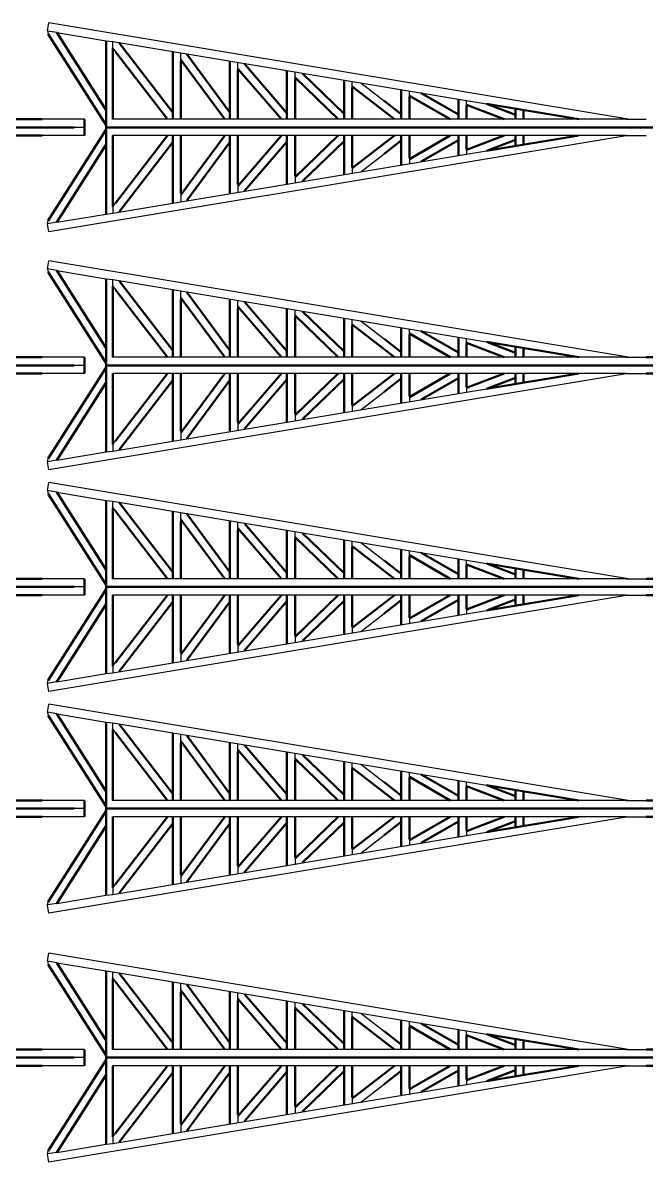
# Model space of a CAD drawing. Header units: centimetres. Extents: x 101 to 201, y 97 to 167.
# Drawn here: x 117.9 to 123.17, y 114.88 to 124.53 of the extents above; entities that cross this region are included whole.
import ezdxf

# ---------------------------------------------------------------- set-up
doc = ezdxf.new("R2010")
doc.units = ezdxf.units.CM
doc.layers.add('corte', color=1, linetype='Continuous')
doc.layers.add('grabado', color=5, linetype='Continuous')

msp = doc.modelspace()

# ---------------------------------------------------------------- linework, layer by layer
at = {"layer": 'corte'}
for p, q in [((118.1046, 124.4621), (118.1159, 124.5298)), ((123.0201, 123.7124), (118.1159, 124.5298)), ((118.1046, 124.4621), (118.1113, 124.4336)), ((118.105, 124.4601), (118.1051, 124.4601)), ((118.4169, 123.7124), (118.0598, 123.7124)), ((118.4169, 123.6438), (118.329, 123.6438)), ((118.4169, 123.7096), (118.4169, 123.7124)), ((118.4169, 123.6466), (118.4169, 123.641)), ((118.601, 123.6618), (118.601, 123.667)), ((118.601, 123.6259), (118.601, 123.6206)), ((120.0865, 123.7124), (120.0751, 123.7124)), ((120.2004, 123.7124), (120.1976, 123.7124)), ((123.0031, 123.7124), (123.1724, 123.7124)), ((118.4169, 123.5752), (118.0598, 123.5752)), ((123.0201, 123.5752), (118.1159, 122.7579)), ((118.4169, 123.578), (118.4169, 123.5752)), ((120.0865, 123.5752), (120.0751, 123.5752)), ((120.2004, 123.5752), (120.1976, 123.5752)), ((123.0031, 123.5752), (123.1724, 123.5752)), ((118.1046, 122.8255), (118.1113, 122.854)), ((118.1159, 122.7579), (118.1046, 122.8255)), ((118.105, 122.8275), (118.1051, 122.8275)), ((118.1046, 122.4468), (118.1159, 122.5145)), ((123.0201, 121.6971), (118.1159, 122.5145)), ((118.1046, 122.4468), (118.1113, 122.4183)), ((118.105, 122.4448), (118.1051, 122.4448)), ((118.4169, 121.6971), (118.0598, 121.6971)), ((118.4169, 121.6943), (118.4169, 121.6971)), ((120.0865, 121.6971), (120.0751, 121.6971)), ((120.2004, 121.6971), (120.1976, 121.6971)), ((123.0031, 121.6971), (123.1724, 121.6971)), ((118.4169, 121.6285), (118.329, 121.6285)), ((118.4169, 121.6313), (118.4169, 121.6257)), ((118.601, 121.6465), (118.601, 121.6517)), ((118.601, 121.6106), (118.601, 121.6053)), ((118.4169, 121.5599), (118.0598, 121.5599)), ((123.0201, 121.5599), (118.1159, 120.7426)), ((118.4169, 121.5627), (118.4169, 121.5599)), ((120.0865, 121.5599), (120.0751, 121.5599)), ((120.2004, 121.5599), (120.1976, 121.5599)), ((123.0031, 121.5599), (123.1724, 121.5599)), ((118.1046, 120.8102), (118.1113, 120.8387)), ((118.1159, 120.7426), (118.1046, 120.8102)), ((118.105, 120.8122), (118.1051, 120.8122)), ((118.1046, 120.5697), (118.1159, 120.6374)), ((123.0201, 119.82), (118.1159, 120.6374)), ((118.105, 120.5678), (118.1051, 120.5677)), ((118.1051, 120.5677), (118.1113, 120.5412)), ((118.4169, 119.82), (118.0598, 119.82)), ((118.4169, 119.8172), (118.4169, 119.82)), ((118.601, 119.7694), (118.601, 119.7746)), ((120.0865, 119.82), (120.0751, 119.82)), ((120.2004, 119.82), (120.1976, 119.82)), ((123.0031, 119.82), (123.1724, 119.82)), ((118.4169, 119.6829), (118.0598, 119.6829)), ((123.0201, 119.6829), (118.1159, 118.8655)), ((118.4169, 119.7514), (118.329, 119.7514)), ((118.4169, 119.7542), (118.4169, 119.7486)), ((118.4169, 119.6857), (118.4169, 119.6829)), ((118.601, 119.7335), (118.601, 119.7283)), ((120.0865, 119.6829), (120.0751, 119.6829)), ((120.2004, 119.6829), (120.1976, 119.6829)), ((123.0031, 119.6829), (123.1724, 119.6829)), ((118.1046, 118.9331), (118.1113, 118.9617)), ((118.1159, 118.8655), (118.1046, 118.9331)), ((118.105, 118.9351), (118.1051, 118.9352)), ((118.1046, 118.6925), (118.1159, 118.7601)), ((123.0201, 117.9427), (118.1159, 118.7601)), ((118.105, 118.6905), (118.1051, 118.6904)), ((118.1051, 118.6904), (118.1113, 118.6639)), ((118.4169, 117.9427), (118.0598, 117.9427)), ((118.4169, 117.9399), (118.4169, 117.9427)), ((120.0865, 117.9427), (120.0751, 117.9427)), ((120.2004, 117.9427), (120.1976, 117.9427)), ((123.0031, 117.9427), (123.1724, 117.9427)), ((118.4169, 117.8742), (118.329, 117.8742)), ((118.4169, 117.877), (118.4169, 117.8714)), ((118.601, 117.8921), (118.601, 117.8973)), ((118.601, 117.8562), (118.601, 117.851)), ((118.4169, 117.8056), (118.0598, 117.8056)), ((123.0201, 117.8056), (118.1159, 116.9882)), ((118.4169, 117.8084), (118.4169, 117.8056)), ((120.0865, 117.8056), (120.0751, 117.8056)), ((120.2004, 117.8056), (120.1976, 117.8056)), ((123.0031, 117.8056), (123.1724, 117.8056)), ((118.1051, 117.0579), (118.1113, 117.0844)), ((118.1159, 116.9882), (118.1046, 117.0559)), ((118.105, 117.0578), (118.1051, 117.0579)), ((118.1046, 116.5837), (118.1159, 116.6513)), ((118.1046, 116.5837), (118.1113, 116.5552)), ((118.105, 116.5817), (118.1051, 116.5817)), ((123.0201, 115.834), (118.1159, 116.6513)), ((118.4169, 115.834), (118.0598, 115.834)), ((118.4169, 115.8312), (118.4169, 115.834)), ((120.0865, 115.834), (120.0751, 115.834)), ((120.2004, 115.834), (120.1976, 115.834)), ((123.0031, 115.834), (123.1724, 115.834)), ((118.4169, 115.7654), (118.329, 115.7654)), ((118.4169, 115.7682), (118.4169, 115.7626)), ((118.601, 115.7834), (118.601, 115.7886)), ((118.601, 115.7474), (118.601, 115.7422)), ((118.4169, 115.6968), (118.0598, 115.6968)), ((123.0201, 115.6968), (118.1159, 114.8794)), ((118.4169, 115.6996), (118.4169, 115.6968)), ((120.0865, 115.6968), (120.0751, 115.6968)), ((120.2004, 115.6968), (120.1976, 115.6968)), ((123.0031, 115.6968), (123.1724, 115.6968)), ((118.1046, 114.9471), (118.1113, 114.9756)), ((118.1159, 114.8794), (118.1046, 114.9471)), ((118.105, 114.9491), (118.1051, 114.9491))]:
    msp.add_line(p, q, dxfattribs=at)
at = {"layer": 'corte', "lineweight": 50}
for p, q in [((118.1113, 124.4336), (118.601, 123.6618)), ((113.1598, 123.6438), (118.329, 123.6438)), ((117.7312, 123.7124), (118.0598, 123.7124)), ((118.1113, 122.854), (118.601, 123.6259)), ((118.4169, 123.7096), (118.4169, 123.6466)), ((118.4169, 123.578), (118.4169, 123.641)), ((118.601, 123.6618), (118.601, 123.6259)), ((118.601, 123.6438), (123.7702, 123.6438)), ((117.7312, 123.5752), (118.0598, 123.5752)), ((118.1113, 122.4183), (118.601, 121.6465)), ((117.7312, 121.6971), (118.0598, 121.6971)), ((118.4169, 121.5627), (118.4169, 121.6943)), ((123.1724, 121.6971), (123.501, 121.6971)), ((113.1598, 121.6285), (118.329, 121.6285)), ((118.1113, 120.8387), (118.601, 121.6106)), ((118.601, 121.6465), (118.601, 121.6106)), ((118.601, 121.6285), (123.7702, 121.6285)), ((117.7312, 121.5599), (118.0598, 121.5599)), ((123.1724, 121.5599), (123.501, 121.5599)), ((118.1113, 120.5412), (118.601, 119.7694)), ((117.7312, 119.82), (118.0598, 119.82)), ((118.4169, 119.6857), (118.4169, 119.8172)), ((118.601, 119.7694), (118.601, 119.7335)), ((123.1724, 119.82), (123.501, 119.82)), ((113.1598, 119.7514), (118.329, 119.7514)), ((117.7312, 119.6829), (118.0598, 119.6829)), ((118.1113, 118.9617), (118.601, 119.7335)), ((118.601, 119.7514), (123.7702, 119.7514)), ((123.1724, 119.6829), (123.501, 119.6829)), ((118.1113, 118.6639), (118.601, 117.8921)), ((117.7312, 117.9427), (118.0598, 117.9427)), ((118.4169, 117.9399), (118.4169, 117.877)), ((123.1724, 117.9427), (123.501, 117.9427)), ((113.1598, 117.8742), (118.329, 117.8742)), ((118.1113, 117.0844), (118.601, 117.8562)), ((118.4169, 117.8084), (118.4169, 117.8714)), ((118.601, 117.8921), (118.601, 117.8562)), ((118.601, 117.8742), (123.7702, 117.8742)), ((117.7312, 117.8056), (118.0598, 117.8056)), ((123.1724, 117.8056), (123.501, 117.8056)), ((118.1113, 116.5552), (118.601, 115.7834)), ((117.7312, 115.834), (118.0598, 115.834)), ((118.4169, 115.8312), (118.4169, 115.7682)), ((123.1724, 115.834), (123.501, 115.834)), ((113.1598, 115.7654), (118.329, 115.7654)), ((118.1113, 114.9756), (118.601, 115.7474)), ((118.4169, 115.6996), (118.4169, 115.7626)), ((118.601, 115.7834), (118.601, 115.7474)), ((118.601, 115.7654), (123.7702, 115.7654)), ((117.7312, 115.6968), (118.0598, 115.6968)), ((123.1724, 115.6968), (123.501, 115.6968))]:
    msp.add_line(p, q, dxfattribs=at)
at = {"layer": 'grabado'}
for p, q in [((118.184, 124.447), (118.1051, 124.4601)), ((118.184, 124.447), (118.6011, 124.3775)), ((118.601, 124.3775), (118.6582, 124.3699)), ((118.6582, 124.3699), (121.8213, 123.8427)), ((118.6582, 124.3142), (118.6582, 124.3698)), ((118.6582, 124.3142), (118.681, 124.2845)), ((118.7083, 124.3615), (118.71, 124.3593)), ((119.1646, 124.2835), (119.1646, 124.2854)), ((119.2332, 124.2009), (119.2332, 124.274)), ((119.2818, 124.2659), (119.2834, 124.2637)), ((119.6482, 124.2029), (119.6482, 124.2048)), ((119.7168, 124.1277), (119.7168, 124.1934)), ((119.7697, 124.1846), (119.7716, 124.1824)), ((120.1318, 124.1223), (120.1318, 124.1243)), ((120.2004, 124.0542), (120.2004, 124.1128)), ((120.26, 124.1029), (120.2624, 124.1006)), ((120.6154, 124.0418), (120.6154, 124.0437)), ((120.6839, 123.9801), (120.6839, 124.0322)), ((120.7556, 124.0203), (120.9539, 123.8674)), ((121.0989, 123.9612), (121.0989, 123.9631)), ((121.1675, 123.9055), (121.1675, 123.9516)), ((121.2641, 123.9355), (121.2687, 123.9329)), ((121.5825, 123.8806), (121.5825, 123.8825)), ((121.6511, 123.83), (121.6511, 123.871)), ((121.8213, 123.8427), (121.8301, 123.8393)), ((118.6582, 123.7096), (118.6582, 123.7124)), ((120.0751, 123.7124), (118.6582, 123.7124)), ((123.0031, 123.7124), (120.0865, 123.7124)), ((118.6582, 123.578), (118.6582, 123.5752)), ((120.0751, 123.5752), (118.6582, 123.5752)), ((123.0031, 123.5752), (120.0865, 123.5752)), ((118.6582, 122.9178), (121.8213, 123.4449)), ((121.6511, 123.4577), (121.6511, 123.4166)), ((121.8213, 123.4449), (121.8301, 123.4483)), ((120.7556, 123.2673), (120.9539, 123.4202)), ((121.1675, 123.3821), (121.1675, 123.336)), ((121.2641, 123.3521), (121.2687, 123.3548)), ((121.5825, 123.4071), (121.5825, 123.4051)), ((120.6154, 123.2459), (120.6154, 123.244)), ((120.6839, 123.3075), (120.6839, 123.2554)), ((121.0989, 123.3265), (121.0989, 123.3246)), ((119.7168, 123.1599), (119.7168, 123.0942)), ((120.1318, 123.1653), (120.1318, 123.1634)), ((120.2004, 123.2335), (120.2004, 123.1748)), ((120.26, 123.1847), (120.2624, 123.187)), ((119.2332, 123.0868), (119.2332, 123.0136)), ((119.6482, 123.0847), (119.6482, 123.0828)), ((119.7697, 123.103), (119.7716, 123.1052)), ((118.6582, 122.9734), (118.681, 123.0031)), ((118.6582, 122.9734), (118.6582, 122.9178)), ((119.1646, 123.0041), (119.1646, 123.0022)), ((119.2818, 123.0217), (119.2834, 123.0239)), ((118.184, 122.8406), (118.6011, 122.9102)), ((118.601, 122.9101), (118.6582, 122.9178)), ((118.7083, 122.9261), (118.71, 122.9283)), ((118.184, 122.8406), (118.1051, 122.8275)), ((118.184, 122.4317), (118.1051, 122.4448)), ((118.184, 122.4317), (118.6011, 122.3622)), ((118.601, 122.3622), (118.6582, 122.3546)), ((118.6582, 122.3546), (121.8213, 121.8274)), ((118.6582, 122.2989), (118.6582, 122.3545)), ((118.6582, 122.2989), (118.681, 122.2692)), ((118.7083, 122.3462), (118.71, 122.344)), ((119.1646, 122.2682), (119.1646, 122.2701)), ((119.2332, 122.1856), (119.2332, 122.2587)), ((119.2818, 122.2506), (119.2834, 122.2484)), ((119.6482, 122.1876), (119.6482, 122.1895)), ((119.7168, 122.1124), (119.7168, 122.1781)), ((119.7697, 122.1693), (119.7716, 122.1671)), ((120.1318, 122.107), (120.1318, 122.109)), ((120.2004, 122.0389), (120.2004, 122.0975)), ((120.26, 122.0876), (120.2624, 122.0853)), ((120.6154, 122.0265), (120.6154, 122.0284)), ((120.6839, 121.9648), (120.6839, 122.0169)), ((120.7556, 122.005), (120.9539, 121.8521)), ((121.0989, 121.9459), (121.0989, 121.9478)), ((121.1675, 121.8902), (121.1675, 121.9363)), ((121.2641, 121.9202), (121.2687, 121.9176)), ((121.5825, 121.8653), (121.5825, 121.8672)), ((121.6511, 121.8147), (121.6511, 121.8557)), ((121.8213, 121.8274), (121.8301, 121.824)), ((118.6582, 121.6943), (118.6582, 121.6971)), ((120.0751, 121.6971), (118.6582, 121.6971)), ((123.0031, 121.6971), (120.0865, 121.6971)), ((118.6582, 121.5627), (118.6582, 121.5599)), ((120.0751, 121.5599), (118.6582, 121.5599)), ((123.0031, 121.5599), (120.0865, 121.5599)), ((118.6582, 120.9025), (121.8213, 121.4296)), ((120.7556, 121.252), (120.9539, 121.4049)), ((121.6511, 121.4424), (121.6511, 121.4013)), ((121.8213, 121.4296), (121.8301, 121.433)), ((121.0989, 121.3112), (121.0989, 121.3093)), ((121.1675, 121.3668), (121.1675, 121.3207)), ((121.2641, 121.3368), (121.2687, 121.3395)), ((121.5825, 121.3918), (121.5825, 121.3898)), ((120.2004, 121.2182), (120.2004, 121.1595)), ((120.6154, 121.2306), (120.6154, 121.2287)), ((120.6839, 121.2922), (120.6839, 121.2401)), ((119.7168, 121.1446), (119.7168, 121.0789)), ((120.1318, 121.15), (120.1318, 121.1481)), ((120.26, 121.1694), (120.2624, 121.1717)), ((119.2332, 121.0715), (119.2332, 120.9983)), ((119.6482, 121.0694), (119.6482, 121.0675)), ((119.7697, 121.0877), (119.7716, 121.0899)), ((118.6582, 120.9581), (118.681, 120.9878)), ((118.6582, 120.9581), (118.6582, 120.9025)), ((119.1646, 120.9888), (119.1646, 120.9869)), ((119.2818, 121.0064), (119.2834, 121.0086)), ((118.184, 120.8253), (118.1051, 120.8122)), ((118.184, 120.8253), (118.6011, 120.8949)), ((118.601, 120.8948), (118.6582, 120.9025)), ((118.7083, 120.9108), (118.71, 120.913)), ((118.184, 120.5546), (118.1051, 120.5677)), ((118.184, 120.5546), (118.6011, 120.4851)), ((118.601, 120.4851), (118.6582, 120.4775)), ((118.6582, 120.4218), (118.6582, 120.4775)), ((118.6582, 120.4775), (121.8213, 119.9503)), ((118.7083, 120.4691), (118.71, 120.4669)), ((118.6582, 120.4218), (118.681, 120.3921)), ((119.1646, 120.3912), (119.1646, 120.3931)), ((119.2332, 120.3085), (119.2332, 120.3816)), ((119.2818, 120.3735), (119.2834, 120.3714)), ((119.6482, 120.3106), (119.6482, 120.3125)), ((119.7168, 120.2353), (119.7168, 120.301)), ((119.7697, 120.2922), (119.7716, 120.29)), ((120.1318, 120.23), (120.1318, 120.2319)), ((120.2004, 120.1618), (120.2004, 120.2204)), ((120.26, 120.2105), (120.2624, 120.2082)), ((120.6154, 120.1494), (120.6154, 120.1513)), ((120.6839, 120.0878), (120.6839, 120.1398)), ((120.7556, 120.1279), (120.9539, 119.975)), ((121.0989, 120.0688), (121.0989, 120.0707)), ((121.1675, 120.0131), (121.1675, 120.0593)), ((121.2641, 120.0432), (121.2687, 120.0405)), ((121.5825, 119.9882), (121.5825, 119.9901)), ((121.6511, 119.9376), (121.6511, 119.9787)), ((121.8213, 119.9503), (121.8301, 119.9469)), ((118.6582, 119.8172), (118.6582, 119.82)), ((120.0751, 119.82), (118.6582, 119.82)), ((123.0031, 119.82), (120.0865, 119.82)), ((118.6582, 119.6857), (118.6582, 119.6829)), ((120.0751, 119.6829), (118.6582, 119.6829)), ((123.0031, 119.6829), (120.0865, 119.6829)), ((118.6582, 119.0254), (121.8213, 119.5526)), ((120.7556, 119.375), (120.9539, 119.5278)), ((121.1675, 119.4898), (121.1675, 119.4436)), ((121.5825, 119.5147), (121.5825, 119.5128)), ((121.6511, 119.5653), (121.6511, 119.5242)), ((121.8213, 119.5526), (121.8301, 119.5559)), ((120.6839, 119.4151), (120.6839, 119.363)), ((121.0989, 119.4341), (121.0989, 119.4322)), ((121.2641, 119.4597), (121.2687, 119.4624)), ((120.2004, 119.3411), (120.2004, 119.2824)), ((120.26, 119.2924), (120.2624, 119.2947)), ((120.6154, 119.3535), (120.6154, 119.3516)), ((119.2332, 119.1944), (119.2332, 119.1212)), ((119.6482, 119.1923), (119.6482, 119.1904)), ((119.7168, 119.2676), (119.7168, 119.2018)), ((119.7697, 119.2106), (119.7716, 119.2129)), ((120.1318, 119.2729), (120.1318, 119.271)), ((118.6582, 119.0811), (118.681, 119.1108)), ((119.1646, 119.1117), (119.1646, 119.1098)), ((119.2818, 119.1293), (119.2834, 119.1315)), ((118.184, 118.9483), (118.6011, 119.0178)), ((118.601, 119.0178), (118.6582, 119.0254)), ((118.6582, 119.0811), (118.6582, 119.0254)), ((118.7083, 119.0337), (118.71, 119.0359)), ((118.184, 118.9483), (118.1051, 118.9352)), ((118.184, 118.6773), (118.1051, 118.6904)), ((118.184, 118.6773), (118.6011, 118.6078)), ((118.601, 118.6078), (118.6582, 118.6002)), ((118.6582, 118.5445), (118.6582, 118.6002)), ((118.6582, 118.6002), (121.8213, 118.073)), ((118.6582, 118.5445), (118.681, 118.5148)), ((118.7083, 118.5919), (118.71, 118.5897)), ((119.1646, 118.5139), (119.1646, 118.5158)), ((119.2332, 118.4312), (119.2332, 118.5044)), ((119.2818, 118.4963), (119.2834, 118.4941)), ((119.6482, 118.4333), (119.6482, 118.4352)), ((119.7168, 118.358), (119.7168, 118.4238)), ((119.7697, 118.415), (119.7716, 118.4127)), ((120.1318, 118.3527), (120.1318, 118.3546)), ((120.2004, 118.2845), (120.2004, 118.3432)), ((120.26, 118.3332), (120.2624, 118.3309)), ((120.6154, 118.2721), (120.6154, 118.274)), ((120.6839, 118.2105), (120.6839, 118.2626)), ((120.7556, 118.2506), (120.9539, 118.0978)), ((121.0989, 118.1915), (121.0989, 118.1934)), ((121.1675, 118.1358), (121.1675, 118.182)), ((121.2641, 118.1659), (121.2687, 118.1632)), ((121.5825, 118.1109), (121.5825, 118.1128)), ((121.6511, 118.0603), (121.6511, 118.1014)), ((121.8213, 118.073), (121.8301, 118.0697)), ((118.6582, 117.9399), (118.6582, 117.9427)), ((120.0751, 117.9427), (118.6582, 117.9427)), ((123.0031, 117.9427), (120.0865, 117.9427)), ((118.6582, 117.8084), (118.6582, 117.8056)), ((120.0751, 117.8056), (118.6582, 117.8056)), ((123.0031, 117.8056), (120.0865, 117.8056)), ((118.6582, 117.1481), (121.8213, 117.6753)), ((120.7556, 117.4977), (120.9539, 117.6506)), ((121.5825, 117.6374), (121.5825, 117.6355)), ((121.6511, 117.688), (121.6511, 117.6469)), ((121.8213, 117.6753), (121.8301, 117.6787)), ((121.0989, 117.5568), (121.0989, 117.5549)), ((121.1675, 117.6125), (121.1675, 117.5663)), ((121.2641, 117.5824), (121.2687, 117.5851)), ((120.2004, 117.4638), (120.2004, 117.4052)), ((120.6154, 117.4762), (120.6154, 117.4743)), ((120.6839, 117.5378), (120.6839, 117.4858)), ((119.7168, 117.3903), (119.7168, 117.3246)), ((120.1318, 117.3956), (120.1318, 117.3937)), ((120.26, 117.4151), (120.2624, 117.4174)), ((119.2332, 117.3171), (119.2332, 117.244)), ((119.2818, 117.2521), (119.2834, 117.2542)), ((119.6482, 117.315), (119.6482, 117.3131)), ((119.7697, 117.3334), (119.7716, 117.3356)), ((118.6582, 117.2038), (118.681, 117.2335)), ((118.6582, 117.2038), (118.6582, 117.1481)), ((118.7083, 117.1565), (118.71, 117.1587)), ((119.1646, 117.2344), (119.1646, 117.2325)), ((118.184, 117.071), (118.1051, 117.0579)), ((118.184, 117.071), (118.6011, 117.1405)), ((118.601, 117.1405), (118.6582, 117.1481)), ((118.184, 116.5686), (118.1051, 116.5817)), ((118.184, 116.5686), (118.6011, 116.499)), ((118.601, 116.4991), (118.6582, 116.4914)), ((118.6582, 116.4358), (118.6582, 116.4914)), ((118.6582, 116.4914), (121.8213, 115.9643)), ((118.7083, 116.4831), (118.71, 116.4809)), ((118.6582, 116.4358), (118.681, 116.4061)), ((119.1646, 116.4051), (119.1646, 116.407)), ((119.2332, 116.3224), (119.2332, 116.3956)), ((119.2818, 116.3875), (119.2834, 116.3853)), ((119.6482, 116.3245), (119.6482, 116.3264)), ((119.7168, 116.2493), (119.7168, 116.315)), ((119.7697, 116.3062), (119.7716, 116.304)), ((120.1318, 116.2439), (120.1318, 116.2458)), ((120.2004, 116.1757), (120.2004, 116.2344)), ((120.26, 116.2245), (120.2624, 116.2222)), ((120.6154, 116.1633), (120.6154, 116.1652)), ((120.6839, 116.1017), (120.6839, 116.1538)), ((120.7556, 116.1419), (120.9539, 115.989)), ((121.0989, 116.0827), (121.0989, 116.0847)), ((121.1675, 116.0271), (121.1675, 116.0732)), ((121.2641, 116.0571), (121.2687, 116.0545)), ((121.5825, 116.0022), (121.5825, 116.0041)), ((121.6511, 115.9516), (121.6511, 115.9926)), ((121.8213, 115.9643), (121.8301, 115.9609)), ((118.6582, 115.8312), (118.6582, 115.834)), ((120.0751, 115.834), (118.6582, 115.834)), ((123.0031, 115.834), (120.0865, 115.834)), ((118.6582, 115.6996), (118.6582, 115.6968)), ((120.0751, 115.6968), (118.6582, 115.6968)), ((123.0031, 115.6968), (120.0865, 115.6968)), ((118.6582, 115.0393), (121.8213, 115.5665)), ((120.7556, 115.3889), (120.9539, 115.5418)), ((121.5825, 115.5286), (121.5825, 115.5267)), ((121.6511, 115.5792), (121.6511, 115.5382)), ((121.8213, 115.5665), (121.8301, 115.5699)), ((120.6839, 115.4291), (120.6839, 115.377)), ((121.0989, 115.448), (121.0989, 115.4461)), ((121.1675, 115.5037), (121.1675, 115.4576)), ((121.2641, 115.4737), (121.2687, 115.4763)), ((120.2004, 115.3551), (120.2004, 115.2964)), ((120.6154, 115.3675), (120.6154, 115.3655)), ((119.7168, 115.2815), (119.7168, 115.2158)), ((119.7697, 115.2246), (119.7716, 115.2268)), ((120.1318, 115.2869), (120.1318, 115.285)), ((120.26, 115.3063), (120.2624, 115.3086)), ((119.2332, 115.2083), (119.2332, 115.1352)), ((119.2818, 115.1433), (119.2834, 115.1455)), ((119.6482, 115.2063), (119.6482, 115.2044)), ((118.184, 114.9622), (118.6011, 115.0317)), ((118.601, 115.0317), (118.6582, 115.0393)), ((118.6582, 115.095), (118.681, 115.1247)), ((118.6582, 115.095), (118.6582, 115.0394)), ((118.7083, 115.0477), (118.71, 115.0499)), ((119.1646, 115.1257), (119.1646, 115.1238)), ((118.184, 114.9622), (118.1051, 114.9491))]:
    msp.add_line(p, q, dxfattribs=at)
at = {"layer": 'grabado', "lineweight": 50}
for p, q in [((118.184, 124.447), (118.601, 123.7897)), ((118.601, 123.667), (118.601, 124.3775)), ((118.6582, 123.7124), (118.6582, 124.3142)), ((118.71, 124.3593), (119.1646, 123.7686)), ((118.681, 124.2845), (119.1214, 123.7124)), ((119.1646, 124.2835), (119.1646, 123.7124)), ((119.2332, 124.2163), (119.6056, 123.7124)), ((119.2332, 123.7124), (119.2332, 124.2009)), ((119.2834, 124.2637), (119.6482, 123.7701)), ((119.6482, 124.2029), (119.6482, 123.7124)), ((119.7168, 124.1409), (120.0865, 123.7124)), ((119.7168, 123.7124), (119.7168, 124.1277)), ((119.7716, 124.1824), (120.1318, 123.7649)), ((120.1318, 124.1223), (120.1318, 123.7124)), ((120.2004, 124.0652), (120.566, 123.7124)), ((120.2004, 123.7124), (120.2004, 124.0542)), ((120.2624, 124.1006), (120.6154, 123.76)), ((120.6154, 124.0418), (120.6154, 123.7124)), ((120.6839, 123.9889), (121.0428, 123.7124)), ((120.6839, 123.7124), (120.6839, 123.9801)), ((121.0989, 123.9612), (121.0989, 123.7124)), ((121.1675, 123.9121), (121.5138, 123.7124)), ((121.2687, 123.9329), (121.5825, 123.752)), ((120.9539, 123.8674), (121.0989, 123.7557)), ((121.1675, 123.7124), (121.1675, 123.9055)), ((121.5825, 123.8806), (121.5825, 123.7124)), ((121.6511, 123.8343), (121.9701, 123.7124)), ((121.6511, 123.7124), (121.6511, 123.83)), ((121.8213, 123.8427), (122.603, 123.7124)), ((121.8301, 123.8393), (122.0661, 123.7491)), ((122.0661, 123.8019), (122.0661, 123.7124)), ((122.1346, 123.7124), (122.1346, 123.7904)), ((118.601, 123.6206), (118.601, 122.9101)), ((118.6582, 123.5752), (118.6582, 122.9734)), ((118.681, 123.0031), (119.1214, 123.5752)), ((119.1646, 123.5752), (119.1646, 123.0041)), ((119.2332, 123.5752), (119.2332, 123.0868)), ((119.2332, 123.0713), (119.6056, 123.5752)), ((119.6482, 123.5752), (119.6482, 123.0847)), ((119.7168, 123.5752), (119.7168, 123.1599)), ((119.7168, 123.1467), (120.0865, 123.5752)), ((120.1318, 123.5752), (120.1318, 123.1653)), ((120.2004, 123.5752), (120.2004, 123.2335)), ((120.2004, 123.2224), (120.566, 123.5752)), ((120.2624, 123.187), (120.6154, 123.5276)), ((120.6154, 123.5752), (120.6154, 123.2459)), ((120.6839, 123.5752), (120.6839, 123.3075)), ((120.6839, 123.2987), (121.0428, 123.5752)), ((120.9539, 123.4202), (121.0989, 123.532)), ((121.0989, 123.5752), (121.0989, 123.3265)), ((121.1675, 123.3756), (121.5138, 123.5752)), ((121.1675, 123.5752), (121.1675, 123.3821)), ((121.2687, 123.3548), (121.5825, 123.5357)), ((121.5825, 123.5752), (121.5825, 123.4071)), ((121.6511, 123.5752), (121.6511, 123.4577)), ((121.6511, 123.4533), (121.9701, 123.5752)), ((121.8213, 123.4449), (122.603, 123.5752)), ((121.8301, 123.4483), (122.0661, 123.5385)), ((122.0661, 123.5752), (122.0661, 123.4857)), ((122.1346, 123.5752), (122.1346, 123.4972)), ((118.184, 122.8406), (118.601, 123.4979)), ((118.71, 122.9283), (119.1646, 123.519)), ((119.2834, 123.0239), (119.6482, 123.5175)), ((119.7716, 123.1052), (120.1318, 123.5228)), ((118.184, 122.4317), (118.601, 121.7744)), ((118.601, 121.6517), (118.601, 122.3622)), ((118.6582, 121.6971), (118.6582, 122.2989)), ((118.71, 122.344), (119.1646, 121.7533)), ((118.681, 122.2692), (119.1214, 121.6971)), ((119.1646, 122.2682), (119.1646, 121.6971)), ((119.2332, 122.201), (119.6056, 121.6971)), ((119.2332, 121.6971), (119.2332, 122.1856)), ((119.2834, 122.2484), (119.6482, 121.7548)), ((119.6482, 122.1876), (119.6482, 121.6971)), ((119.7168, 122.1256), (120.0865, 121.6971)), ((119.7168, 121.6971), (119.7168, 122.1124)), ((119.7716, 122.1671), (120.1318, 121.7496)), ((120.1318, 122.107), (120.1318, 121.6971)), ((120.2624, 122.0853), (120.6154, 121.7447)), ((120.2004, 122.0499), (120.566, 121.6971)), ((120.2004, 121.6971), (120.2004, 122.0389)), ((120.6154, 122.0265), (120.6154, 121.6971)), ((120.6839, 121.9736), (121.0428, 121.6971)), ((120.6839, 121.6971), (120.6839, 121.9648)), ((121.0989, 121.9459), (121.0989, 121.6971)), ((121.1675, 121.8968), (121.5138, 121.6971)), ((121.1675, 121.6971), (121.1675, 121.8902)), ((121.2687, 121.9176), (121.5825, 121.7367)), ((120.9539, 121.8521), (121.0989, 121.7404)), ((121.5825, 121.8653), (121.5825, 121.6971)), ((121.6511, 121.819), (121.9701, 121.6971)), ((121.6511, 121.6971), (121.6511, 121.8147)), ((121.8213, 121.8274), (122.603, 121.6971)), ((121.8301, 121.824), (122.0661, 121.7338)), ((122.0661, 121.7866), (122.0661, 121.6971)), ((122.1346, 121.6971), (122.1346, 121.7751)), ((118.601, 121.6053), (118.601, 120.8948)), ((118.6582, 121.5599), (118.6582, 120.9581)), ((118.681, 120.9878), (119.1214, 121.5599)), ((118.71, 120.913), (119.1646, 121.5037)), ((119.1646, 121.5599), (119.1646, 120.9888)), ((119.2332, 121.5599), (119.2332, 121.0715)), ((119.2332, 121.056), (119.6056, 121.5599)), ((119.2834, 121.0086), (119.6482, 121.5022)), ((119.6482, 121.5599), (119.6482, 121.0694)), ((119.7168, 121.5599), (119.7168, 121.1446)), ((119.7168, 121.1314), (120.0865, 121.5599)), ((119.7716, 121.0899), (120.1318, 121.5075)), ((120.1318, 121.5599), (120.1318, 121.15)), ((120.2004, 121.5599), (120.2004, 121.2182)), ((120.2004, 121.2071), (120.566, 121.5599)), ((120.2624, 121.1717), (120.6154, 121.5123)), ((120.6154, 121.5599), (120.6154, 121.2306)), ((120.6839, 121.5599), (120.6839, 121.2922)), ((120.6839, 121.2834), (121.0428, 121.5599)), ((120.9539, 121.4049), (121.0989, 121.5167)), ((121.0989, 121.5599), (121.0989, 121.3112)), ((121.1675, 121.3603), (121.5138, 121.5599)), ((121.1675, 121.5599), (121.1675, 121.3668)), ((121.2687, 121.3395), (121.5825, 121.5204)), ((121.5825, 121.5599), (121.5825, 121.3918)), ((121.6511, 121.5599), (121.6511, 121.4424)), ((121.6511, 121.438), (121.9701, 121.5599)), ((121.8213, 121.4296), (122.603, 121.5599)), ((121.8301, 121.433), (122.0661, 121.5232)), ((122.0661, 121.5599), (122.0661, 121.4704)), ((122.1346, 121.5599), (122.1346, 121.4819)), ((118.184, 120.8253), (118.601, 121.4826)), ((118.184, 120.5546), (118.601, 119.8974)), ((118.601, 119.7746), (118.601, 120.4851)), ((118.71, 120.4669), (119.1646, 119.8762)), ((118.6582, 119.82), (118.6582, 120.4218)), ((118.681, 120.3921), (119.1214, 119.82)), ((119.1646, 120.3912), (119.1646, 119.82)), ((119.2834, 120.3714), (119.6482, 119.8777)), ((119.2332, 120.3239), (119.6056, 119.82)), ((119.2332, 119.82), (119.2332, 120.3085)), ((119.6482, 120.3106), (119.6482, 119.82)), ((119.7168, 120.2486), (120.0865, 119.82)), ((119.7716, 120.29), (120.1318, 119.8725)), ((119.7168, 119.82), (119.7168, 120.2353)), ((120.1318, 120.23), (120.1318, 119.82)), ((120.2004, 120.1728), (120.566, 119.82)), ((120.2004, 119.82), (120.2004, 120.1618)), ((120.2624, 120.2082), (120.6154, 119.8676)), ((120.6154, 120.1494), (120.6154, 119.82)), ((120.6839, 120.0966), (121.0428, 119.82)), ((120.6839, 119.82), (120.6839, 120.0878)), ((121.0989, 120.0688), (121.0989, 119.82)), ((120.9539, 119.975), (121.0989, 119.8633)), ((121.1675, 120.0197), (121.5138, 119.82)), ((121.1675, 119.82), (121.1675, 120.0131)), ((121.2687, 120.0405), (121.5825, 119.8596)), ((121.5825, 119.9882), (121.5825, 119.82)), ((121.6511, 119.942), (121.9701, 119.82)), ((121.6511, 119.82), (121.6511, 119.9376)), ((121.8213, 119.9503), (122.603, 119.82)), ((121.8301, 119.9469), (122.0661, 119.8567)), ((122.0661, 119.9095), (122.0661, 119.82)), ((122.1346, 119.82), (122.1346, 119.8981)), ((118.601, 119.7283), (118.601, 119.0178)), ((118.6582, 119.6829), (118.6582, 119.0811)), ((118.681, 119.1108), (119.1214, 119.6829)), ((119.1646, 119.6829), (119.1646, 119.1117)), ((119.2332, 119.6829), (119.2332, 119.1944)), ((119.2332, 119.1789), (119.6056, 119.6829)), ((119.6482, 119.6829), (119.6482, 119.1923)), ((119.7168, 119.6829), (119.7168, 119.2676)), ((119.7168, 119.2543), (120.0865, 119.6829)), ((120.1318, 119.6829), (120.1318, 119.2729)), ((120.2004, 119.6829), (120.2004, 119.3411)), ((120.2004, 119.3301), (120.566, 119.6829)), ((120.6154, 119.6829), (120.6154, 119.3535)), ((120.6839, 119.6829), (120.6839, 119.4151)), ((120.6839, 119.4063), (121.0428, 119.6829)), ((121.0989, 119.6829), (121.0989, 119.4341)), ((121.1675, 119.4832), (121.5138, 119.6829)), ((121.1675, 119.6829), (121.1675, 119.4898)), ((121.5825, 119.6829), (121.5825, 119.5147)), ((121.6511, 119.6829), (121.6511, 119.5653)), ((121.6511, 119.5609), (121.9701, 119.6829)), ((121.8213, 119.5526), (122.603, 119.6829)), ((122.0661, 119.6829), (122.0661, 119.5934)), ((122.1346, 119.6829), (122.1346, 119.6048)), ((118.184, 118.9483), (118.601, 119.6055)), ((118.71, 119.0359), (119.1646, 119.6266)), ((119.2834, 119.1315), (119.6482, 119.6252)), ((119.7716, 119.2129), (120.1318, 119.6304)), ((120.2624, 119.2947), (120.6154, 119.6352)), ((120.9539, 119.5278), (121.0989, 119.6396)), ((121.2687, 119.4624), (121.5825, 119.6433)), ((121.8301, 119.5559), (122.0661, 119.6462)), ((118.184, 118.6773), (118.601, 118.0201)), ((118.601, 117.8973), (118.601, 118.6078)), ((118.6582, 117.9427), (118.6582, 118.5445)), ((118.681, 118.5148), (119.1214, 117.9427)), ((118.71, 118.5897), (119.1646, 117.999)), ((119.1646, 118.5139), (119.1646, 117.9427)), ((119.2332, 118.4467), (119.6056, 117.9427)), ((119.2332, 117.9427), (119.2332, 118.4312)), ((119.2834, 118.4941), (119.6482, 118.0004)), ((119.6482, 118.4333), (119.6482, 117.9427)), ((119.7716, 118.4127), (120.1318, 117.9952)), ((119.7168, 118.3713), (120.0865, 117.9427)), ((119.7168, 117.9427), (119.7168, 118.358)), ((120.1318, 118.3527), (120.1318, 117.9427)), ((120.2624, 118.3309), (120.6154, 117.9904)), ((120.2004, 118.2955), (120.566, 117.9427)), ((120.2004, 117.9427), (120.2004, 118.2845)), ((120.6154, 118.2721), (120.6154, 117.9427)), ((120.6839, 118.2193), (121.0428, 117.9427)), ((120.6839, 117.9427), (120.6839, 118.2105)), ((121.0989, 118.1915), (121.0989, 117.9427)), ((121.1675, 118.1424), (121.5138, 117.9427)), ((121.1675, 117.9427), (121.1675, 118.1358)), ((121.2687, 118.1632), (121.5825, 117.9823)), ((120.9539, 118.0978), (121.0989, 117.986)), ((121.5825, 118.1109), (121.5825, 117.9427)), ((121.6511, 118.0647), (121.9701, 117.9427)), ((121.6511, 117.9427), (121.6511, 118.0603)), ((121.8213, 118.073), (122.603, 117.9427)), ((121.8301, 118.0697), (122.0661, 117.9794)), ((122.0661, 118.0322), (122.0661, 117.9427)), ((122.1346, 117.9427), (122.1346, 118.0208)), ((118.601, 117.851), (118.601, 117.1405)), ((118.6582, 117.8056), (118.6582, 117.2038)), ((118.681, 117.2335), (119.1214, 117.8056)), ((118.71, 117.1587), (119.1646, 117.7494)), ((119.1646, 117.8056), (119.1646, 117.2344)), ((119.2332, 117.8056), (119.2332, 117.3171)), ((119.2332, 117.3017), (119.6056, 117.8056)), ((119.2834, 117.2542), (119.6482, 117.7479)), ((119.6482, 117.8056), (119.6482, 117.315)), ((119.7168, 117.8056), (119.7168, 117.3903)), ((119.7168, 117.377), (120.0865, 117.8056)), ((119.7716, 117.3356), (120.1318, 117.7531)), ((120.1318, 117.8056), (120.1318, 117.3956)), ((120.2004, 117.8056), (120.2004, 117.4638)), ((120.2004, 117.4528), (120.566, 117.8056)), ((120.2624, 117.4174), (120.6154, 117.758)), ((120.6154, 117.8056), (120.6154, 117.4762)), ((120.6839, 117.8056), (120.6839, 117.5378)), ((120.6839, 117.529), (121.0428, 117.8056)), ((120.9539, 117.6506), (121.0989, 117.7623)), ((121.0989, 117.8056), (121.0989, 117.5568)), ((121.1675, 117.6059), (121.5138, 117.8056)), ((121.1675, 117.8056), (121.1675, 117.6125)), ((121.2687, 117.5851), (121.5825, 117.766)), ((121.5825, 117.8056), (121.5825, 117.6374)), ((121.6511, 117.8056), (121.6511, 117.688)), ((121.6511, 117.6836), (121.9701, 117.8056)), ((121.8213, 117.6753), (122.603, 117.8056)), ((121.8301, 117.6787), (122.0661, 117.7689)), ((122.0661, 117.8056), (122.0661, 117.7161)), ((122.1346, 117.8056), (122.1346, 117.7275)), ((118.184, 117.071), (118.601, 117.7282)), ((118.184, 116.5686), (118.601, 115.9113)), ((118.601, 115.7886), (118.601, 116.4991)), ((118.71, 116.4809), (119.1646, 115.8902)), ((118.6582, 115.834), (118.6582, 116.4358)), ((118.681, 116.4061), (119.1214, 115.834)), ((119.1646, 116.4051), (119.1646, 115.834)), ((119.2834, 116.3853), (119.6482, 115.8917)), ((119.2332, 116.3379), (119.6056, 115.834)), ((119.2332, 115.834), (119.2332, 116.3224)), ((119.6482, 116.3245), (119.6482, 115.834)), ((119.7716, 116.304), (120.1318, 115.8865)), ((119.7168, 116.2625), (120.0865, 115.834)), ((119.7168, 115.834), (119.7168, 116.2493)), ((120.1318, 116.2439), (120.1318, 115.834)), ((120.2624, 116.2222), (120.6154, 115.8816)), ((120.2004, 116.1868), (120.566, 115.834)), ((120.2004, 115.834), (120.2004, 116.1757)), ((120.6154, 116.1633), (120.6154, 115.834)), ((120.6839, 116.1105), (121.0428, 115.834)), ((120.6839, 115.834), (120.6839, 116.1017)), ((121.0989, 116.0827), (121.0989, 115.834)), ((121.1675, 116.0336), (121.5138, 115.834)), ((121.1675, 115.834), (121.1675, 116.0271)), ((121.2687, 116.0545), (121.5825, 115.8735)), ((121.5825, 116.0022), (121.5825, 115.834)), ((120.9539, 115.989), (121.0989, 115.8773)), ((121.6511, 115.9559), (121.9701, 115.834)), ((121.6511, 115.834), (121.6511, 115.9516)), ((121.8213, 115.9643), (122.603, 115.834)), ((121.8301, 115.9609), (122.0661, 115.8707)), ((122.0661, 115.9235), (122.0661, 115.834)), ((122.1346, 115.834), (122.1346, 115.912)), ((118.601, 115.7422), (118.601, 115.0317)), ((118.184, 114.9622), (118.601, 115.6195)), ((118.6582, 115.6968), (118.6582, 115.095)), ((118.681, 115.1247), (119.1214, 115.6968)), ((118.71, 115.0499), (119.1646, 115.6406)), ((119.1646, 115.6968), (119.1646, 115.1257)), ((119.2332, 115.6968), (119.2332, 115.2083)), ((119.2332, 115.1929), (119.6056, 115.6968)), ((119.2834, 115.1455), (119.6482, 115.6391)), ((119.6482, 115.6968), (119.6482, 115.2063)), ((119.7168, 115.6968), (119.7168, 115.2815)), ((119.7168, 115.2683), (120.0865, 115.6968)), ((119.7716, 115.2268), (120.1318, 115.6443)), ((120.1318, 115.6968), (120.1318, 115.2869)), ((120.2004, 115.6968), (120.2004, 115.3551)), ((120.2004, 115.344), (120.566, 115.6968)), ((120.2624, 115.3086), (120.6154, 115.6492)), ((120.6154, 115.6968), (120.6154, 115.3675)), ((120.6839, 115.6968), (120.6839, 115.4291)), ((120.6839, 115.4203), (121.0428, 115.6968)), ((120.9539, 115.5418), (121.0989, 115.6535)), ((121.0989, 115.6968), (121.0989, 115.448)), ((121.1675, 115.4971), (121.5138, 115.6968)), ((121.1675, 115.6968), (121.1675, 115.5037)), ((121.2687, 115.4763), (121.5825, 115.6573)), ((121.5825, 115.6968), (121.5825, 115.5286)), ((121.6511, 115.6968), (121.6511, 115.5792)), ((121.6511, 115.5749), (121.9701, 115.6968)), ((121.8213, 115.5665), (122.603, 115.6968)), ((121.8301, 115.5699), (122.0661, 115.6601)), ((122.0661, 115.6968), (122.0661, 115.6073)), ((122.1346, 115.6968), (122.1346, 115.6188))]:
    msp.add_line(p, q, dxfattribs=at)

doc.saveas('drawing.dxf')
